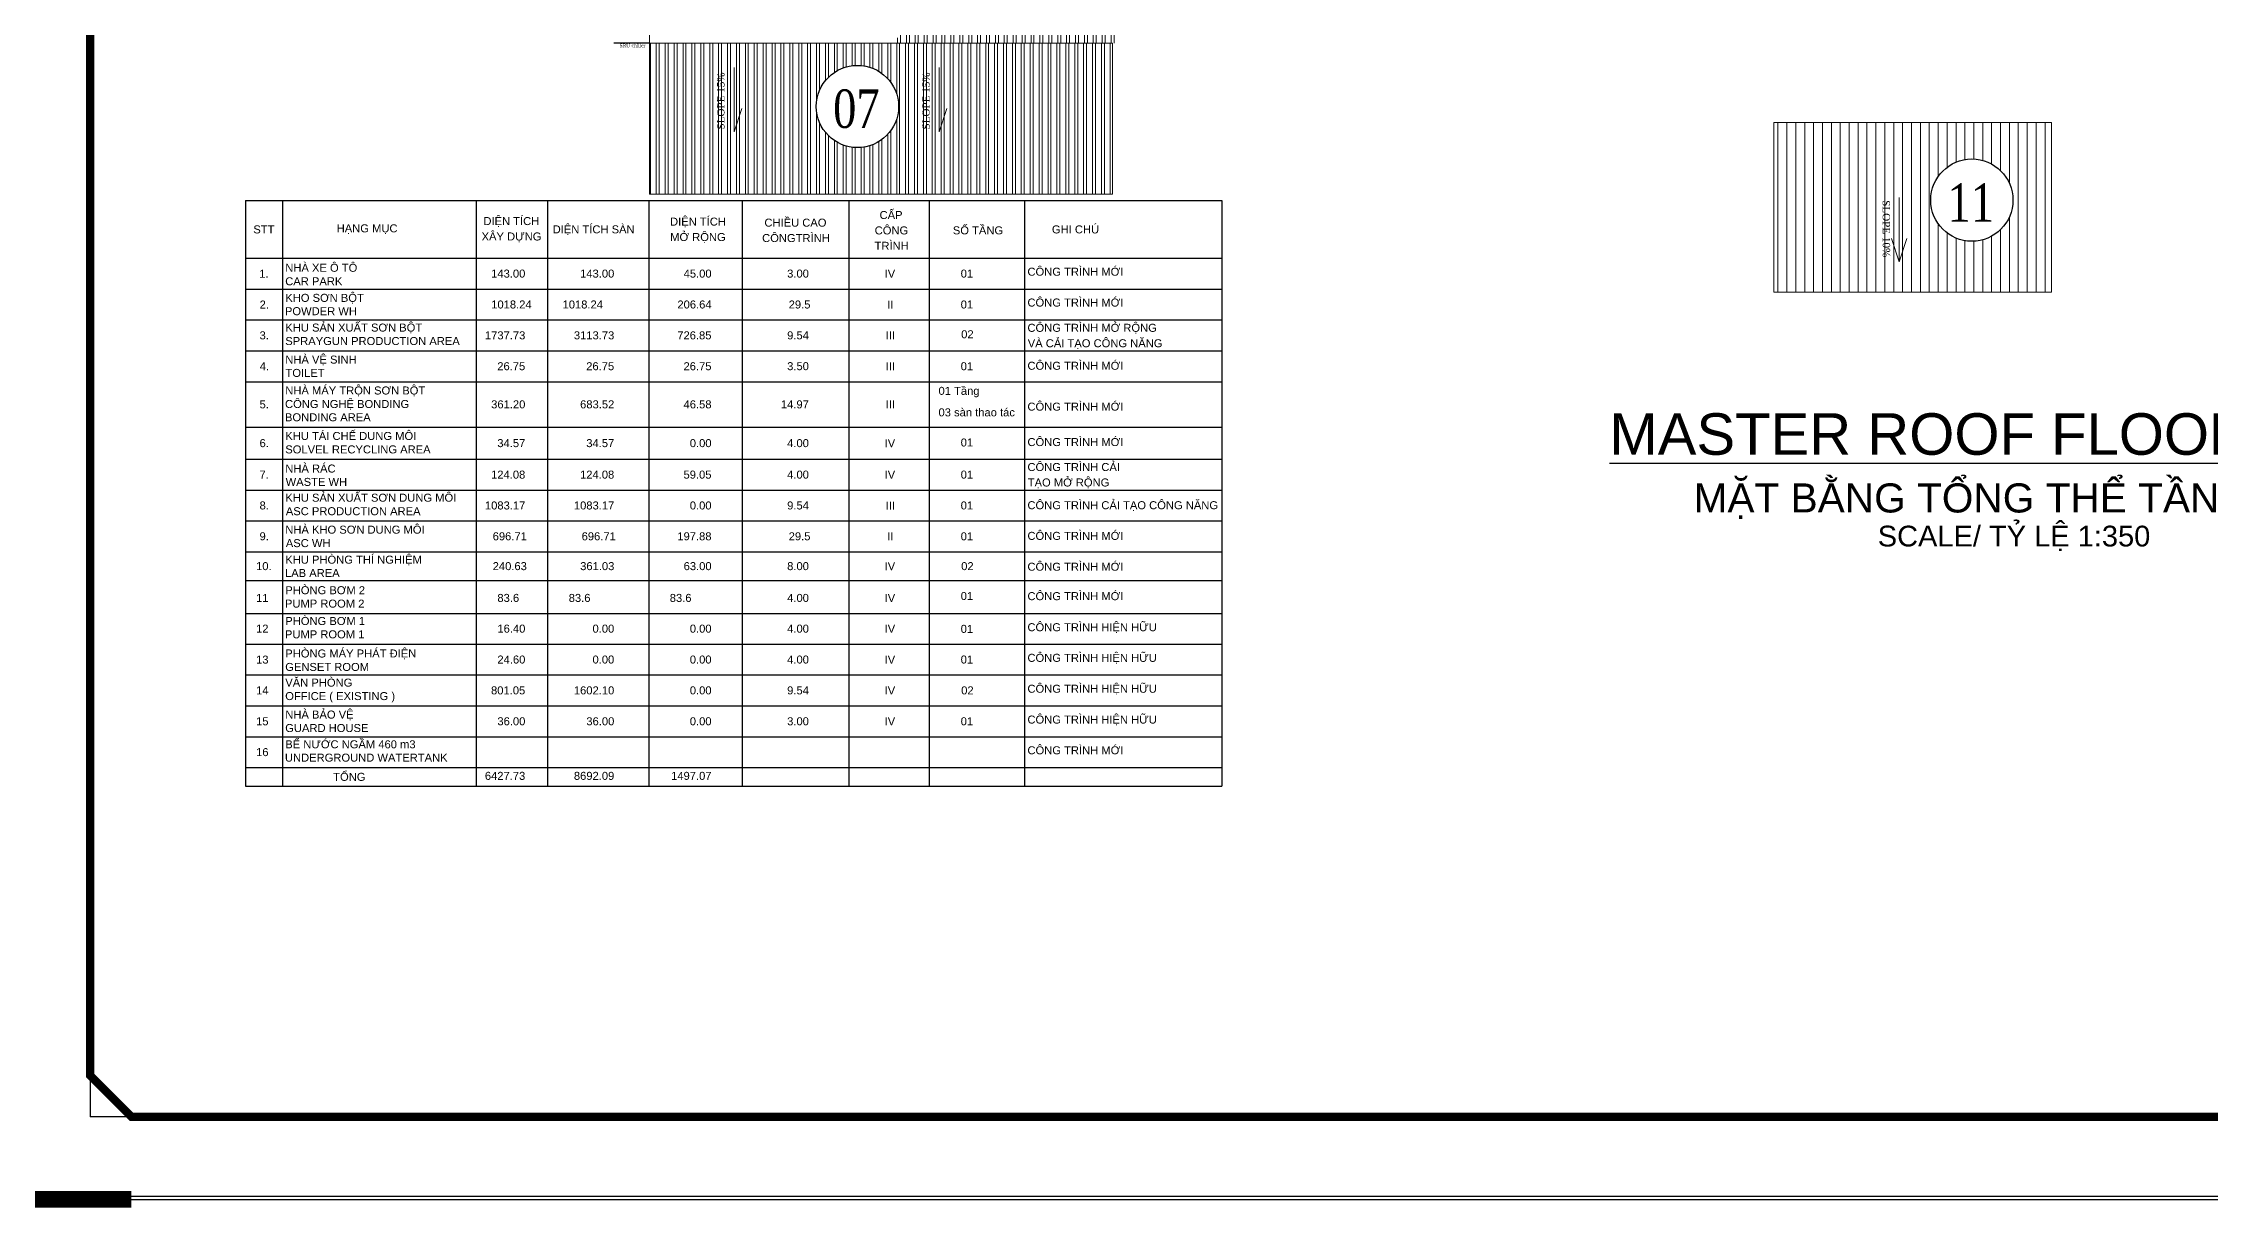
# Model space of a CAD drawing. Header units: inches. Extents: x 340055 to 349452, y -34649 to -30845.
# Drawn here: x 343500.6 to 343804.8, y -32250.6 to -32087.1 of the extents above; entities that cross this region are included whole.
import ezdxf
from ezdxf.enums import TextEntityAlignment as Align

# ---------------------------------------------------------------- set-up
doc = ezdxf.new("R2010")
doc.units = ezdxf.units.IN
doc.header["$MEASUREMENT"] = 0
doc.linetypes.add('XRF-A-RF PLAN$0$ACAD_ISO02W100', pattern=[15, 12, -3])
for name, color, linetype in [('3', 3, 'Continuous'), ('AZNB-BN-TL-A- ROOF FLOOR PLAN$0$TITLE-TEXT', 130, 'Continuous'), ('CAUTAO', 7, 'Continuous'), ('NET IN', 3, 'Continuous'), ('XRF-A-NOTES AND REMARK$0$TL-Arch-Note', 7, 'Continuous'), ('XRF-A-RF PLAN$0$cat1', 31, 'Continuous'), ('XRF-A-RF PLAN$0$MText', 7, 'Continuous'), ('XRF-A-RF PLAN$0$Polyline', 7, 'Continuous'), ('XRF-A-RF PLAN$0$TL-Roof', 60, 'Continuous')]:
    doc.layers.add(name, color=color, linetype=linetype)
for name, color, linetype, lineweight in [('TL-TIILE BLOCK A2$0$TL-TITLE BLOCK 1', 7, 'Continuous', 50), ('XRF-A-RF PLAN$0$TL-RC', 4, 'Continuous', 15), ('XRF-A-RF PLAN$0$XRF-A-GF-PLAN$0$TL- Brick wall', 132, 'Continuous', 15)]:
    doc.layers.add(name, color=color, linetype=linetype, lineweight=lineweight)
doc.styles.add('AZNB-BN-TL-A- ROOF FLOOR PLAN$0$Standard', font='arial.ttf')
doc.styles.add('vntimeh.shx', font='vntimeh.shx', dxfattribs={"width": 0.8, "bigfont": 'bigfont.shx'})
doc.styles.add('XRF-A-NOTES AND REMARK$0$LTA-01', font='arial.ttf')
doc.styles.add('XRF-A-RF PLAN$0$Standard', font='arial.ttf')
doc.styles.add('XRF-A-RF PLAN$0$VNH', font='', dxfattribs={"height": 150})
doc.styles.get('XRF-A-RF PLAN$0$VNH').set_extended_font_data('.VnAvantH')

# ---------------------------------------------------------------- blocks, each defined once
blk = doc.blocks.new('A$C08006B42')
at = {"layer": 'XRF-A-NOTES AND REMARK$0$TL-Arch-Note'}
for p, q in [((0, 99.7), (166.18, 99.7)), ((0, 99.7), (0, 0)), ((6.26, 99.7), (6.26, 0)), ((39.27, 99.7), (39.27, 0)), ((51.41, 99.7), (51.41, 0)), ((68.61, 99.7), (68.61, 0)), ((84.51, 99.7), (84.51, 0)), ((102.66, 99.7), (102.66, 0)), ((116.36, 99.7), (116.36, 0)), ((132.59, 99.7), (132.59, 0)), ((166.18, 99.7), (166.18, 0)), ((0, 89.89), (166.18, 89.89)), ((0, 84.63), (166.18, 84.63)), ((0, 79.38), (166.18, 79.38)), ((0, 74.12), (166.18, 74.12)), ((0, 68.87), (166.18, 68.87)), ((0, 61.14), (166.18, 61.14)), ((0, 55.67), (166.18, 55.67)), ((0, 50.42), (166.18, 50.42)), ((0, 45.17), (166.18, 45.17)), ((0, 39.91), (166.18, 39.91)), ((0, 35.01), (166.18, 35.01)), ((0, 29.41), (166.18, 29.41)), ((0, 24.19), (166.18, 24.19)), ((0, 18.94), (166.18, 18.94)), ((0, 13.68), (166.18, 13.68)), ((0, 8.43), (166.18, 8.43)), ((0, 3.2), (166.18, 3.2)), ((0, 0), (166.18, 0))]:
    blk.add_line(p, q, dxfattribs=at)
at = {"layer": 'XRF-A-NOTES AND REMARK$0$TL-Arch-Note', "style": 'XRF-A-NOTES AND REMARK$0$LTA-01'}
for s, height, p in [('DI', 1.362, (40.48, 95.53)), ('ỆN TÍCH', 1.362, (42.38, 95.53)), ('DI', 1.362, (72.25, 95.44)), ('ỆN TÍCH', 1.362, (74.15, 95.44)), ('CHI', 1.362, (88.31, 95.26)), ('ỀU CAO', 1.362, (91.58, 95.26)), ('C', 1.36, (107.91, 96.56)), ('ẤP', 1.362, (109.28, 96.56)), ('STT', 1.362, (1.32, 94.11)), ('H', 1.36, (15.51, 94.29)), ('ẠNG MỤC', 1.362, (16.88, 94.29)), ('XÂY DỰNG', 1.362, (40.17, 92.91)), ('DI', 1.362, (52.27, 94.12)), ('ỆN TÍCH SÀN', 1.3617, (54.17, 94.12)), ('MỞ RỘNG', 1.362, (72.27, 92.81)), ('CÔNGTRÌNH', 1.362, (87.92, 92.64)), ('TRÌNH', 1.362, (107.06, 91.32)), ('CÔNG', 1.362, (107.08, 93.94)), ('S', 1.36, (120.38, 93.95)), ('Ố TẦNG', 1.362, (121.65, 93.95)), ('GHI CHÚ', 1.362, (137.24, 94.11)), ('NHÀ XE Ô TÔ', 1.3617, (6.76, 87.58)), ('CÔNG TRÌNH MỚI', 1.3617, (133.08, 86.91)), ('1.', 1.362, (2.32, 86.57)), ('CAR PARK', 1.362, (6.75, 85.28)), ('143.00', 1.362, (41.8, 86.59)), ('143.00', 1.362, (56.94, 86.59)), ('45.00', 1.362, (74.56, 86.59)), ('3.00', 1.362, (92.18, 86.59)), ('IV', 1.362, (108.77, 86.58)), ('01', 1.362, (121.72, 86.59)), ('2.', 1.362, (2.39, 81.32)), ('POWDER WH', 1.362, (6.7, 80.19)), ('KHO SƠN BỘT', 1.3617, (6.76, 82.46)), ('1018.24', 1.362, (41.81, 81.33)), ('1018.24', 1.362, (53.95, 81.33)), ('206.64', 1.362, (73.5, 81.33)), ('29.5', 1.362, (92.44, 81.33)), ('II', 1.362, (109.22, 81.32)), ('01', 1.362, (121.72, 81.33)), ('CÔNG TRÌNH MỚI', 1.3617, (133.08, 81.66)), ('3.', 1.362, (2.38, 76.08)), ('KHU SẢN XUẤT SƠN BỘT', 1.3617, (6.76, 77.4)), ('1737.73', 1.362, (40.74, 76.08)), ('3113.73', 1.362, (55.88, 76.08)), ('726.85', 1.362, (73.48, 76.08)), ('9.54', 1.362, (92.18, 76.08)), ('III', 1.362, (108.96, 76.07)), ('02', 1.362, (121.8, 76.26)), ('CÔNG TRÌNH MỞ RỘNG', 1.3617, (133.08, 77.36)), ('SPRAYGUN PRODUCTION AREA', 1.3617, (6.76, 75.11)), ('VÀ CẢI TẠO CÔNG NĂNG', 1.3617, (133.13, 74.73)), ('4.', 1.362, (2.41, 70.82)), ('TOILET', 1.362, (6.8, 69.68)), ('NHÀ VỆ SINH', 1.3617, (6.76, 71.95)), ('26.75', 1.362, (42.84, 70.82)), ('26.75', 1.362, (57.98, 70.82)), ('26.75', 1.362, (74.54, 70.82)), ('3.50', 1.362, (92.18, 70.83)), ('III', 1.362, (108.96, 70.82)), ('01', 1.362, (121.72, 70.82)), ('CÔNG TRÌNH MỚI', 1.3617, (133.08, 70.9)), ('NHÀ MÁY TRỘN SƠN BỘT', 1.3617, (6.76, 66.69)), ('01 Tầng ', 1.362, (117.94, 66.63)), ('5.', 1.362, (2.38, 64.33)), ('CÔNG NGHỆ BONDING', 1.3617, (6.72, 64.39)), ('BONDING AREA', 1.3617, (6.71, 62.13)), ('361.20', 1.362, (41.8, 64.33)), ('683.52', 1.362, (56.94, 64.33)), ('46.58', 1.362, (74.55, 64.33)), ('14.97', 1.362, (91.12, 64.33)), ('III', 1.362, (108.96, 64.32)), ('03 sàn thao tác', 1.3617, (117.94, 62.97)), ('CÔNG TRÌNH MỚI', 1.3617, (133.08, 63.94)), ('6.', 1.362, (2.38, 57.73)), ('KHU TÁI CHẾ DUNG MÔI', 1.3617, (6.76, 58.95)), ('34.57', 1.362, (42.85, 57.73)), ('34.57', 1.362, (57.99, 57.73)), ('0.00', 1.362, (75.61, 57.73)), ('4.00', 1.362, (92.18, 57.73)), ('IV', 1.362, (108.77, 57.72)), ('01', 1.362, (121.72, 57.84)), ('CÔNG TRÌNH MỚI', 1.3617, (133.08, 57.91)), ('SOLVEL RECYCLING AREA', 1.3617, (6.76, 56.66)), ('CÔNG TRÌNH CẢI', 1.3617, (133.08, 53.66)), ('7.', 1.362, (2.37, 52.37)), ('WASTE WH', 1.362, (6.82, 51.13)), ('NHÀ RÁC', 1.362, (6.76, 53.4)), ('124.08', 1.362, (41.79, 52.37)), ('124.08', 1.362, (56.93, 52.37)), ('59.05', 1.362, (74.54, 52.37)), ('4.00', 1.362, (92.18, 52.37)), ('IV', 1.362, (108.77, 52.37)), ('01', 1.362, (121.72, 52.37)), ('TẠO MỞ RỘNG', 1.3617, (133.13, 51.03)), ('8.', 1.362, (2.38, 47.12)), ('KHU SẢN XUẤT SƠN DUNG MÔI', 1.3617, (6.76, 48.44)), ('1083.17', 1.362, (40.74, 47.12)), ('1083.17', 1.362, (55.88, 47.12)), ('0.00', 1.362, (75.61, 47.12)), ('9.54', 1.362, (92.18, 47.12)), ('III', 1.362, (108.96, 47.11)), ('01', 1.362, (121.72, 47.12)), ('CÔNG TRÌNH CẢI TẠO CÔNG NĂNG', 1.3617, (133.08, 47.16)), ('ASC PRODUCTION AREA', 1.3617, (6.85, 46.14)), ('NHÀ KHO SƠN DUNG MÔI', 1.3617, (6.76, 43)), ('9.', 1.362, (2.38, 41.87)), ('ASC WH', 1.362, (6.85, 40.71)), ('696.71', 1.362, (42.06, 41.87)), ('696.71', 1.362, (57.2, 41.87)), ('197.88', 1.362, (73.49, 41.87)), ('29.5', 1.362, (92.44, 41.87)), ('II', 1.362, (109.22, 41.86)), ('01', 1.362, (121.72, 41.87)), ('CÔNG TRÌNH MỚI', 1.3617, (133.08, 41.94)), ('10.', 1.362, (1.79, 36.79)), ('LAB AREA', 1.362, (6.71, 35.62)), ('KHU PHÒNG THÍ NGHIỆM', 1.3617, (6.76, 37.89)), ('240.63', 1.362, (42.06, 36.79)), ('361.03', 1.362, (56.95, 36.79)), ('63.00', 1.362, (74.56, 36.79)), ('8.00', 1.362, (92.18, 36.79)), ('IV', 1.362, (108.77, 36.78)), ('02', 1.362, (121.8, 36.79)), ('CÔNG TRÌNH MỚI', 1.3617, (133.08, 36.69)), ('PHÒNG BƠM 2', 1.3617, (6.76, 32.69)), ('CÔNG TRÌNH MỚI', 1.3617, (133.08, 31.68)), ('11', 1.362, (1.79, 31.37)), ('PUMP ROOM 2', 1.3617, (6.7, 30.41)), ('83.6', 1.362, (42.86, 31.38)), ('83.6', 1.362, (55, 31.38)), ('83.6', 1.362, (72.2, 31.38)), ('4.00', 1.362, (92.18, 31.38)), ('IV', 1.362, (108.77, 31.37)), ('01', 1.362, (121.72, 31.71)), ('12', 1.362, (1.79, 26.15)), ('PUMP ROOM 1', 1.3617, (6.7, 25.18)), ('PHÒNG BƠM 1', 1.3617, (6.76, 27.45)), ('16.40', 1.362, (42.86, 26.15)), ('0.00', 1.362, (59.05, 26.15)), ('0.00', 1.362, (75.61, 26.15)), ('4.00', 1.362, (92.18, 26.15)), ('IV', 1.362, (108.77, 26.14)), ('01', 1.362, (121.72, 26.11)), ('CÔNG TRÌNH HIỆN HỮU', 1.3617, (133.08, 26.39)), ('13', 1.362, (1.79, 20.88)), ('PHÒNG MÁY PHÁT ĐIỆN', 1.3617, (6.76, 21.92)), ('24.60', 1.362, (42.86, 20.89)), ('0.00', 1.362, (59.05, 20.89)), ('0.00', 1.362, (75.61, 20.89)), ('4.00', 1.362, (92.18, 20.89)), ('IV', 1.362, (108.77, 20.88)), ('01', 1.362, (121.72, 20.89)), ('CÔNG TRÌNH HIỆN HỮU', 1.3617, (133.08, 21.18)), ('VĂN PHÒNG', 1.362, (6.76, 16.96)), ('GENSET ROOM', 1.3617, (6.75, 19.63)), ('14', 1.362, (1.79, 15.64)), ('OFFICE ( EXISTING )', 1.3617, (6.75, 14.67)), ('801.05', 1.362, (41.78, 15.64)), ('1602.10', 1.362, (55.88, 15.64)), ('0.00', 1.362, (75.61, 15.64)), ('9.54', 1.362, (92.18, 15.64)), ('IV', 1.362, (108.77, 15.63)), ('02', 1.362, (121.8, 15.64)), ('CÔNG TRÌNH HIỆN HỮU', 1.3617, (133.08, 15.92)), ('15', 1.362, (1.79, 10.38)), ('NHÀ BẢO VỆ', 1.362, (6.76, 11.52)), ('36.00', 1.362, (42.86, 10.38)), ('36.00', 1.362, (58, 10.38)), ('0.00', 1.362, (75.61, 10.38)), ('3.00', 1.362, (92.18, 10.38)), ('IV', 1.362, (108.77, 10.38)), ('01', 1.362, (121.72, 10.38)), ('CÔNG TRÌNH HIỆN HỮU', 1.3617, (133.08, 10.67)), ('GUARD HOUSE', 1.3617, (6.75, 9.23)), ('BỂ NƯỚC NGẦM 460 m3', 1.3617, (6.76, 6.46)), ('16', 1.362, (1.79, 5.13)), ('UNDERGROUND WATERTANK', 1.3617, (6.7, 4.19)), ('CÔNG TRÌNH MỚI', 1.3617, (133.08, 5.44)), ('T', 1.36, (14.92, 0.92)), ('ỔNG', 1.362, (16.08, 0.92)), ('6427.73', 1.362, (40.73, 1.09)), ('8692.09', 1.362, (55.88, 1.09)), ('1497.07', 1.362, (72.43, 1.09))]:
    blk.add_text(s, height=height, dxfattribs=at).set_placement(p)
blk = doc.blocks.new('kt kien truc 1')
at = {"layer": 'Defpoints'}
for p in [(15, 15), (20, 10)]:
    blk.add_line(p, (15, 10), dxfattribs=at)
at = {"layer": 'Defpoints', "color": 8}
blk.add_lwpolyline([(0, 0), (594, 0), (594, 420), (0, 420)], close=True, dxfattribs=at)
at = {"layer": 'Defpoints', "color": 8, "const_width": 2}
blk.add_lwpolyline([(0, 20), (0, 0), (20, 0)], dxfattribs=at)
at = {"layer": 'TL-TIILE BLOCK A2$0$TL-TITLE BLOCK 1', "const_width": 1}
blk.add_lwpolyline([(20, 10), (579, 10), (584, 15), (584, 405), (579, 410), (20, 410), (15, 405), (15, 15)], close=True, dxfattribs=at)

msp = doc.modelspace()

# ---------------------------------------------------------------- hatches: boundary and pattern name
at = {"layer": 'XRF-A-RF PLAN$0$TL-Roof', "lineweight": 0, "ltscale": 1e-09, "transparency": 33554687}
h = msp.add_hatch(dxfattribs=at)
h.set_pattern_fill('ANSI32', color=8, scale=3.333333, angle=45)
h.set_pattern_definition([(90, (353505.5476, -27628.2967), (-1.25, 0), []), (90, (353505.9643, -27627.88), (-1.25, 0), [])])
h.paths.add_polyline_path([(343651.0635, -32087.0903), (343651.0635, -32082.0903), (343624.7957, -32082.0903), (343619.7957, -32087.0903), (343624.7957, -32087.0903)])
h.paths.add_polyline_path([(343636.682, -32086.3211), (343640.3549, -32086.3211), (343640.3549, -32084.1821), (343636.682, -32084.1821)], flags=24)
at = {"layer": 'XRF-A-RF PLAN$0$TL-Roof', "lineweight": 0, "ltscale": 1e-09}
h = msp.add_hatch(dxfattribs=at)
h.set_pattern_fill('ANSI32', color=8, scale=3.333333, angle=45)
h.set_pattern_definition([(90, (21772.9338, 4798.5053), (-1.25, 2e-16), []), (90, (21773.3505, 4798.922), (-1.25, 2e-16), [])])
h.paths.add_polyline_path([(343585.7302, -32087.0903), (343585.7302, -32108.2721), (343650.7302, -32108.2721), (343650.7302, -32087.0903)])
h.paths.add_polyline_path([(343609.1475, -32095.9593, -1), (343620.7003, -32095.9593, -1)], flags=16)
h.paths.add_polyline_path([(343609.9273, -32100.3576), (343619.6216, -32100.3576), (343619.6216, -32092.2576), (343609.9273, -32092.2576)], flags=24)
h.paths.add_polyline_path([(343625.666, -32099.5513), (343625.666, -32091.1931), (343623.1877, -32091.1931), (343623.1877, -32099.5513)], flags=24)
h.paths.add_polyline_path([(343596.8408, -32099.5513), (343596.8408, -32091.1931), (343594.3624, -32091.1931), (343594.3624, -32099.5513)], flags=24)
h = msp.add_hatch(dxfattribs=at)
h.set_pattern_fill('ANSI31', color=256, scale=10, angle=45)
h.set_pattern_definition([(90, (21772.9338, 4798.5053), (-1.25, 2e-16), [])])
h.paths.add_polyline_path([(343743.5807, -32098.2337), (343743.5807, -32122.0337), (343782.6141, -32122.0337), (343782.6141, -32098.2337)])
h.paths.add_polyline_path([(343777.1835, -32109.1103, -1), (343765.6308, -32109.1103, -1)], flags=16)
h.paths.add_polyline_path([(343767.3363, -32113.5086), (343775.1791, -32113.5086), (343775.1791, -32105.4086), (343767.3363, -32105.4086)], flags=24)
h.paths.add_polyline_path([(343758.3159, -32109.0977), (343758.3345, -32117.4558), (343760.8128, -32117.4503), (343760.7943, -32109.0922)], flags=24)

# ---------------------------------------------------------------- linework, layer by layer
at = {"layer": 'CAUTAO', "color": 1, "true_color": 0xfa051e}
for centre in [(343614.9239, -32095.9593), (343771.4071, -32109.1103)]:
    msp.add_circle(centre, 5.7764, dxfattribs=at)
at = {"layer": 'NET IN'}
msp.add_lwpolyline([(343489.7906, -31762.4377), (344178.5705, -31762.4377), (344178.5705, -32249.0382), (343489.7906, -32249.0382)], close=True, dxfattribs=at)
at = {"layer": 'XRF-A-RF PLAN$0$cat1', "lineweight": 0}
msp.add_line((343585.7302, -32108.2721), (343585.7302, -32003.8721), dxfattribs=at)
at = {"layer": 'XRF-A-RF PLAN$0$Polyline', "linetype": 'XRF-A-RF PLAN$0$ACAD_ISO02W100'}
msp.add_line((343585.7302, -32087.0903), (343580.7302, -32087.0837), dxfattribs=at)
at = {"layer": 'XRF-A-RF PLAN$0$TL-RC', "color": 8, "lineweight": 0, "ltscale": 1e-09}
msp.add_lwpolyline([(343585.7302, -32087.0903), (343650.7302, -32087.0903), (343650.7302, -32108.2721), (343585.7302, -32108.2721)], close=True, dxfattribs=at)
at = {"layer": 'XRF-A-RF PLAN$0$TL-Roof', "color": 8, "lineweight": 0, "ltscale": 1e-09}
for p, q in [((343597.5977, -32090.5035), (343597.5977, -32099.5367)), ((343626.4229, -32090.5035), (343626.4229, -32099.5367)), ((343597.5977, -32099.5367), (343598.6682, -32096.2325)), ((343626.4229, -32099.5367), (343627.4935, -32096.2325))]:
    msp.add_line(p, q, dxfattribs=at)
at = {"layer": 'XRF-A-RF PLAN$0$TL-Roof', "lineweight": 0, "ltscale": 1e-09}
for p, q in [((343761.2051, -32108.7654), (343761.2051, -32117.7986)), ((343761.2051, -32117.7986), (343760.1345, -32114.4943)), ((343761.2051, -32117.7986), (343762.2756, -32114.4943))]:
    msp.add_line(p, q, dxfattribs=at)
at = {"layer": 'XRF-A-RF PLAN$0$XRF-A-GF-PLAN$0$TL- Brick wall', "lineweight": 0}
for p, q in [((343743.5807, -32098.2337), (343782.6141, -32098.2337)), ((343743.5807, -32122.0337), (343743.5807, -32098.2337)), ((343782.6141, -32122.0337), (343743.5807, -32122.0337))]:
    msp.add_line(p, q, dxfattribs=at)
msp.add_lwpolyline([(343743.5807, -32098.2337), (343782.6141, -32098.2337), (343782.6141, -32122.0337), (343743.5807, -32122.0337)], close=True, dxfattribs=at)

# ---------------------------------------------------------------- block references
at = {"color": 8, "xscale": 0.8250000000007276, "yscale": 0.8250000000007276, "zscale": 0.8250000000007276}
msp.add_blockref('A$C08006B42', (343529.0071, -32191.4282), dxfattribs=at)
at = {"layer": '3', "xscale": 1.159562065285868, "yscale": 1.159562065285868, "zscale": 1.159562065285868}
msp.add_blockref('kt kien truc 1', (343489.7906, -32249.4537), dxfattribs=at)

# ---------------------------------------------------------------- texts
at = {"color": 8, "linetype": 'XRF-A-RF PLAN$0$ACAD_ISO02W100', "char_height": 1.033361, "width": 50.02323, "attachment_point": 1, "rotation": 90, "style": 'XRF-A-RF PLAN$0$VNH'}
for insert in [(343595.2198, -32099.1976), (343624.045, -32099.1976)]:
    msp.add_mtext('{\\f.VnTimeH|b0|i0|c0|p34;slope 15%}', dxfattribs=dict(at, insert=insert))
at = {"linetype": 'XRF-A-RF PLAN$0$ACAD_ISO02W100', "insert": (343758.8797, -32117.1434), "char_height": 1.033361, "width": 50.02323, "attachment_point": 9, "rotation": 270.127258, "style": 'XRF-A-RF PLAN$0$VNH'}
msp.add_mtext('{\\f.VnTimeH|b0|i0|c0|p34;slope 10%}', dxfattribs=at)
at = {"layer": 'AZNB-BN-TL-A- ROOF FLOOR PLAN$0$TITLE-TEXT', "style": 'AZNB-BN-TL-A- ROOF FLOOR PLAN$0$Standard'}
for s, height, p in [('%%UMASTER ROOF FLOOR PLAN', 5.833333, (343777.3308, -32146.626)), ('MẶT BẰNG TỔNG THỂ TẦNG MÁI', 4.083333, (343777.3308, -32154.204)), ('SCALE/ TỶ LỆ 1:350', 2.916667, (343777.3308, -32158.6278))]:
    msp.add_text(s, height=height, dxfattribs=at).set_placement(p, align=Align.BOTTOM_CENTER)
at = {"layer": 'CAUTAO', "color": 1, "true_color": 0xfa051e, "char_height": 5.4, "attachment_point": 5, "style": 'vntimeh.shx'}
for s, insert in [('\\A1;07', (343614.7745, -32096.3076)), ('\\A1;11', (343771.2577, -32109.4586))]:
    msp.add_mtext(s, dxfattribs=dict(at, insert=insert))
at = {"layer": 'XRF-A-RF PLAN$0$MText', "linetype": 'XRF-A-RF PLAN$0$ACAD_ISO02W100', "ltscale": 100, "insert": (343581.5268, -32087.1453), "char_height": 0.5, "width": 3.527669, "attachment_point": 1, "style": 'XRF-A-RF PLAN$0$Standard'}
msp.add_mtext('{\\fTimes New Roman|b0|i0|c163|p18;SRU chiller}', dxfattribs=at)

doc.saveas('drawing.dxf')
